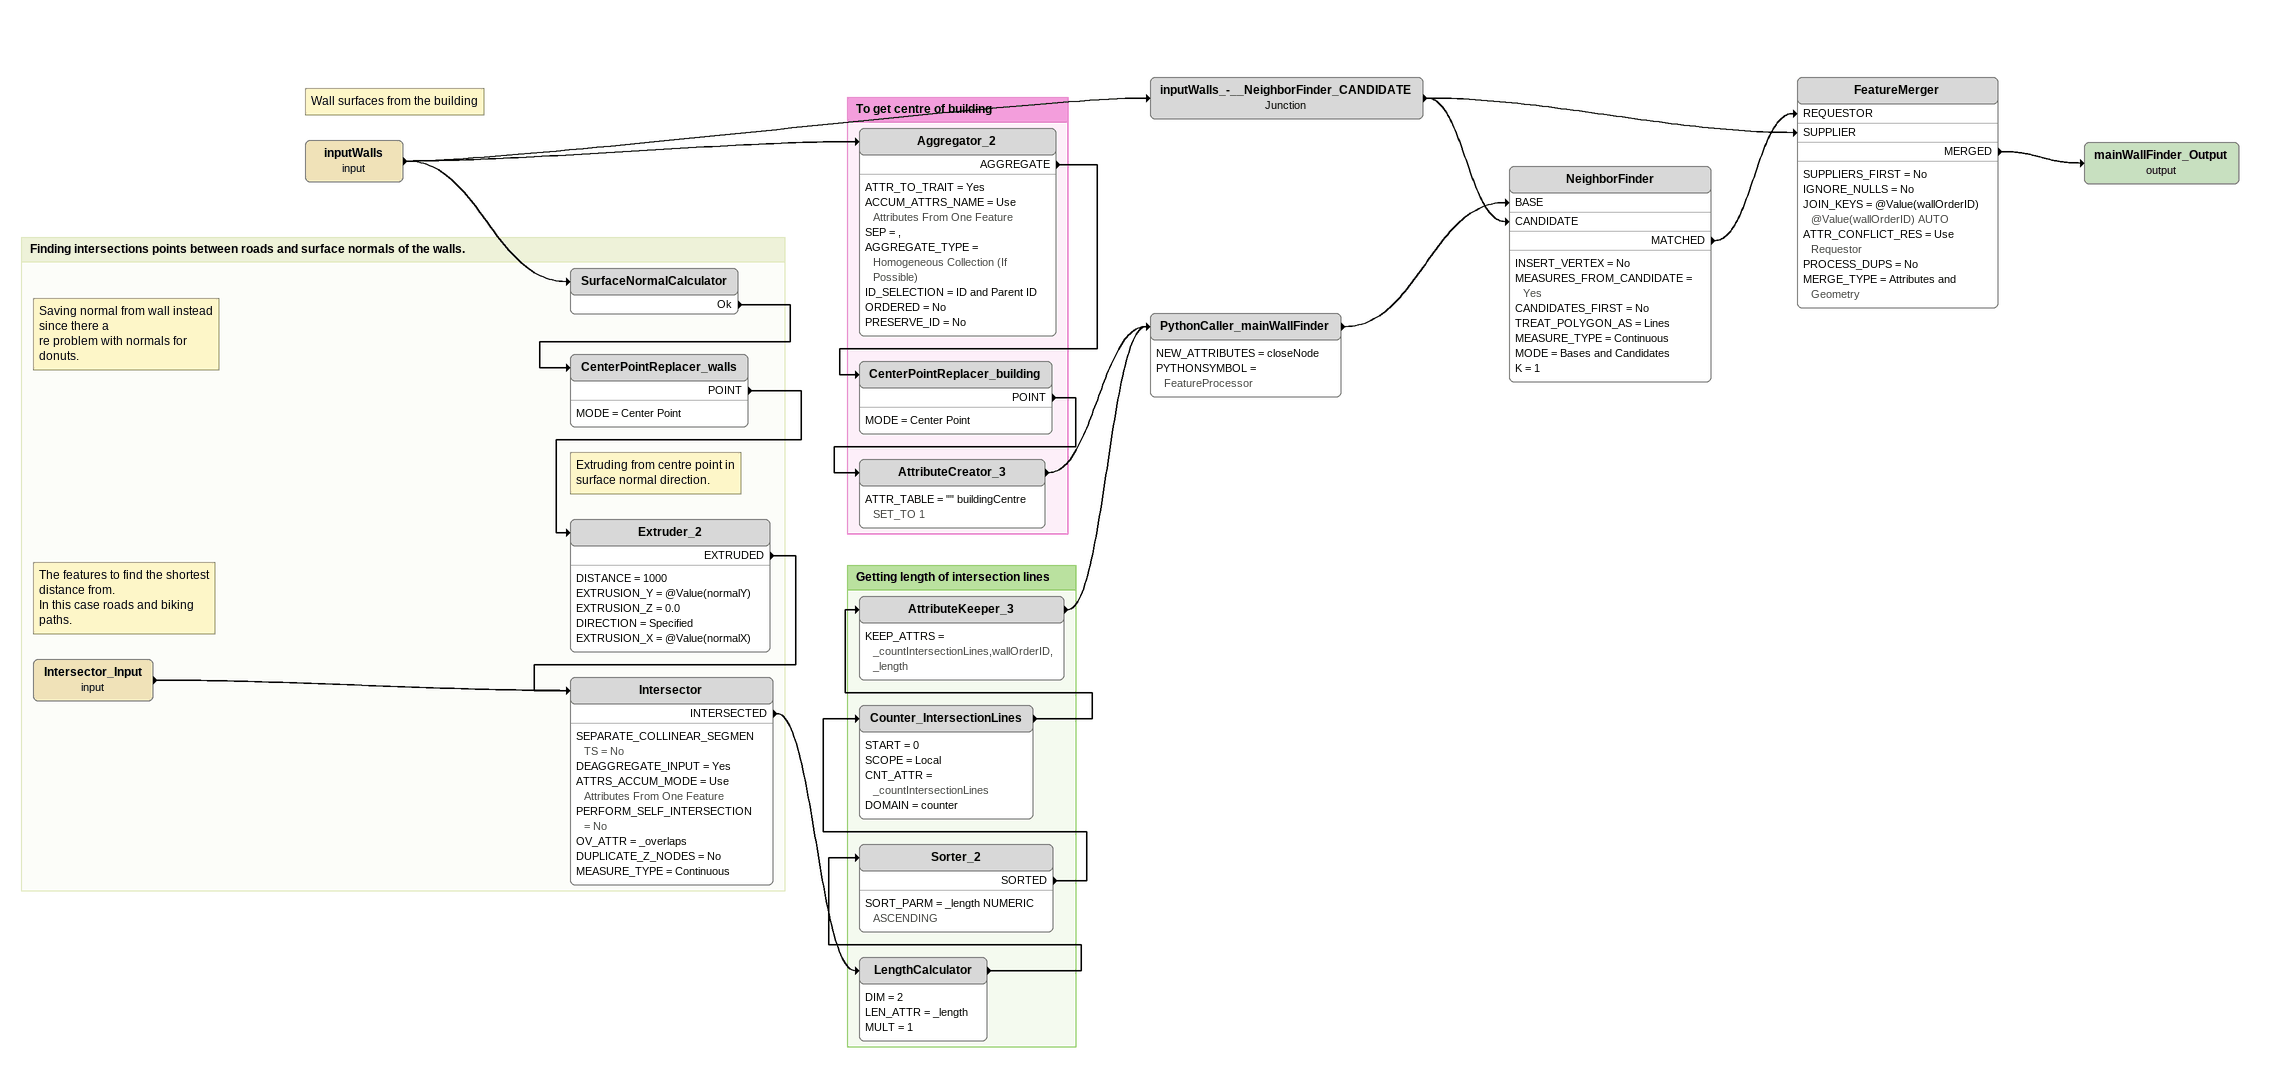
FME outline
Note: Wall surfaces from the building
inputWalls (input)
    -> Aggregator_2
    -> SurfaceNormalCalculator
    -> inputWalls_-__NeighborFinder_CANDIDATE
inputWalls_-__NeighborFinder_CANDIDATE: Junction
    -> NeighborFinder [CANDIDATE]
    -> FeatureMerger [SUPPLIER]
PythonCaller_mainWallFinder
    NEW_ATTRIBUTES = closeNode
    PYTHONSYMBOL = FeatureProcessor
    -> NeighborFinder [BASE]
NeighborFinder
    INSERT_VERTEX = No
    MEASURES_FROM_CANDIDATE = Yes
    CANDIDATES_FIRST = No
    TREAT_POLYGON_AS = Lines
    MEASURE_TYPE = Continuous
    MODE = Bases and Candidates
    K = 1
    MATCHED -> FeatureMerger [REQUESTOR]
FeatureMerger
    SUPPLIERS_FIRST = No
    IGNORE_NULLS = No
    JOIN_KEYS = @Value(wallOrderID) @Value(wallOrderID) AUTO
    ATTR_CONFLICT_RES = Use Requestor
    PROCESS_DUPS = No
    MERGE_TYPE = Attributes and Geometry
    MERGED -> mainWallFinder_Output (output)
mainWallFinder_Output (output)

Bookmark: Finding intersections points between roads and surface normals of the walls.
Note: The features to find the shortest distance from. / In this case roads and biking paths.
Intersector_Input (input)
    -> Intersector
Note: Saving normal from wall instead since there a / re problem with normals for donuts.
SurfaceNormalCalculator
    Ok -> CenterPointReplacer_walls
CenterPointReplacer_walls
    MODE = Center Point
    POINT -> Extruder_2
Note: Extruding from centre point in / surface normal direction.
Extruder_2
    DISTANCE = 1000
    EXTRUSION_Y = @Value(normalY)
    EXTRUSION_Z = 0.0
    DIRECTION = Specified
    EXTRUSION_X = @Value(normalX)
    EXTRUDED -> Intersector
Intersector
    SEPARATE_COLLINEAR_SEGMENTS = No
    DEAGGREGATE_INPUT = Yes
    ATTRS_ACCUM_MODE = Use Attributes From One Feature
    PERFORM_SELF_INTERSECTION = No
    OV_ATTR = _overlaps
    DUPLICATE_Z_NODES = No
    MEASURE_TYPE = Continuous
    INTERSECTED -> LengthCalculator

Bookmark: To get centre of building
Aggregator_2
    ATTR_TO_TRAIT = Yes
    ACCUM_ATTRS_NAME = Use Attributes From One Feature
    SEP = ,
    AGGREGATE_TYPE = Homogeneous Collection (If Possible)
    ID_SELECTION = ID and Parent ID
    ORDERED = No
    PRESERVE_ID = No
    AGGREGATE -> CenterPointReplacer_building
CenterPointReplacer_building
    MODE = Center Point
    POINT -> AttributeCreator_3
AttributeCreator_3
    ATTR_TABLE = "" buildingCentre SET_TO 1
    -> PythonCaller_mainWallFinder

Bookmark: Getting length of intersection lines
LengthCalculator
    DIM = 2
    LEN_ATTR = _length
    MULT = 1
    -> Sorter_2
Sorter_2
    SORT_PARM = _length NUMERIC ASCENDING
    SORTED -> Counter_IntersectionLines
Counter_IntersectionLines
    START = 0
    SCOPE = Local
    CNT_ATTR = _countIntersectionLines
    DOMAIN = counter
    -> AttributeKeeper_3
AttributeKeeper_3
    KEEP_ATTRS = _countIntersectionLines,wallOrderID,_length
    -> PythonCaller_mainWallFinder
